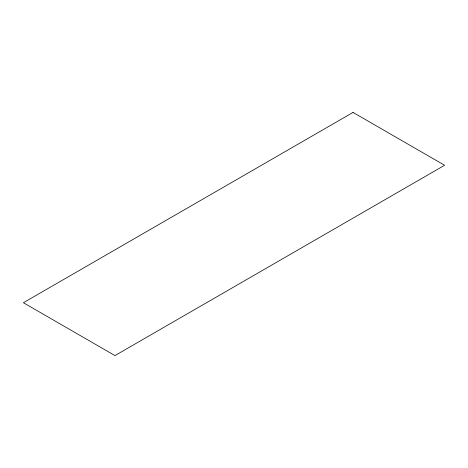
<?xml version="1.0" encoding="UTF-8"?>
<svg xmlns="http://www.w3.org/2000/svg" width="468" height="468" viewBox="0 0 468 468"><rect width="100%" height="100%" fill="white"/><g stroke="black" fill="none" stroke-linecap="round" stroke-linejoin="round"><path stroke-width="0.7" d="M353.036 112.414L23.4 302.726L114.964 355.586L444.6 165.274L353.036 112.414"/></g></svg>
